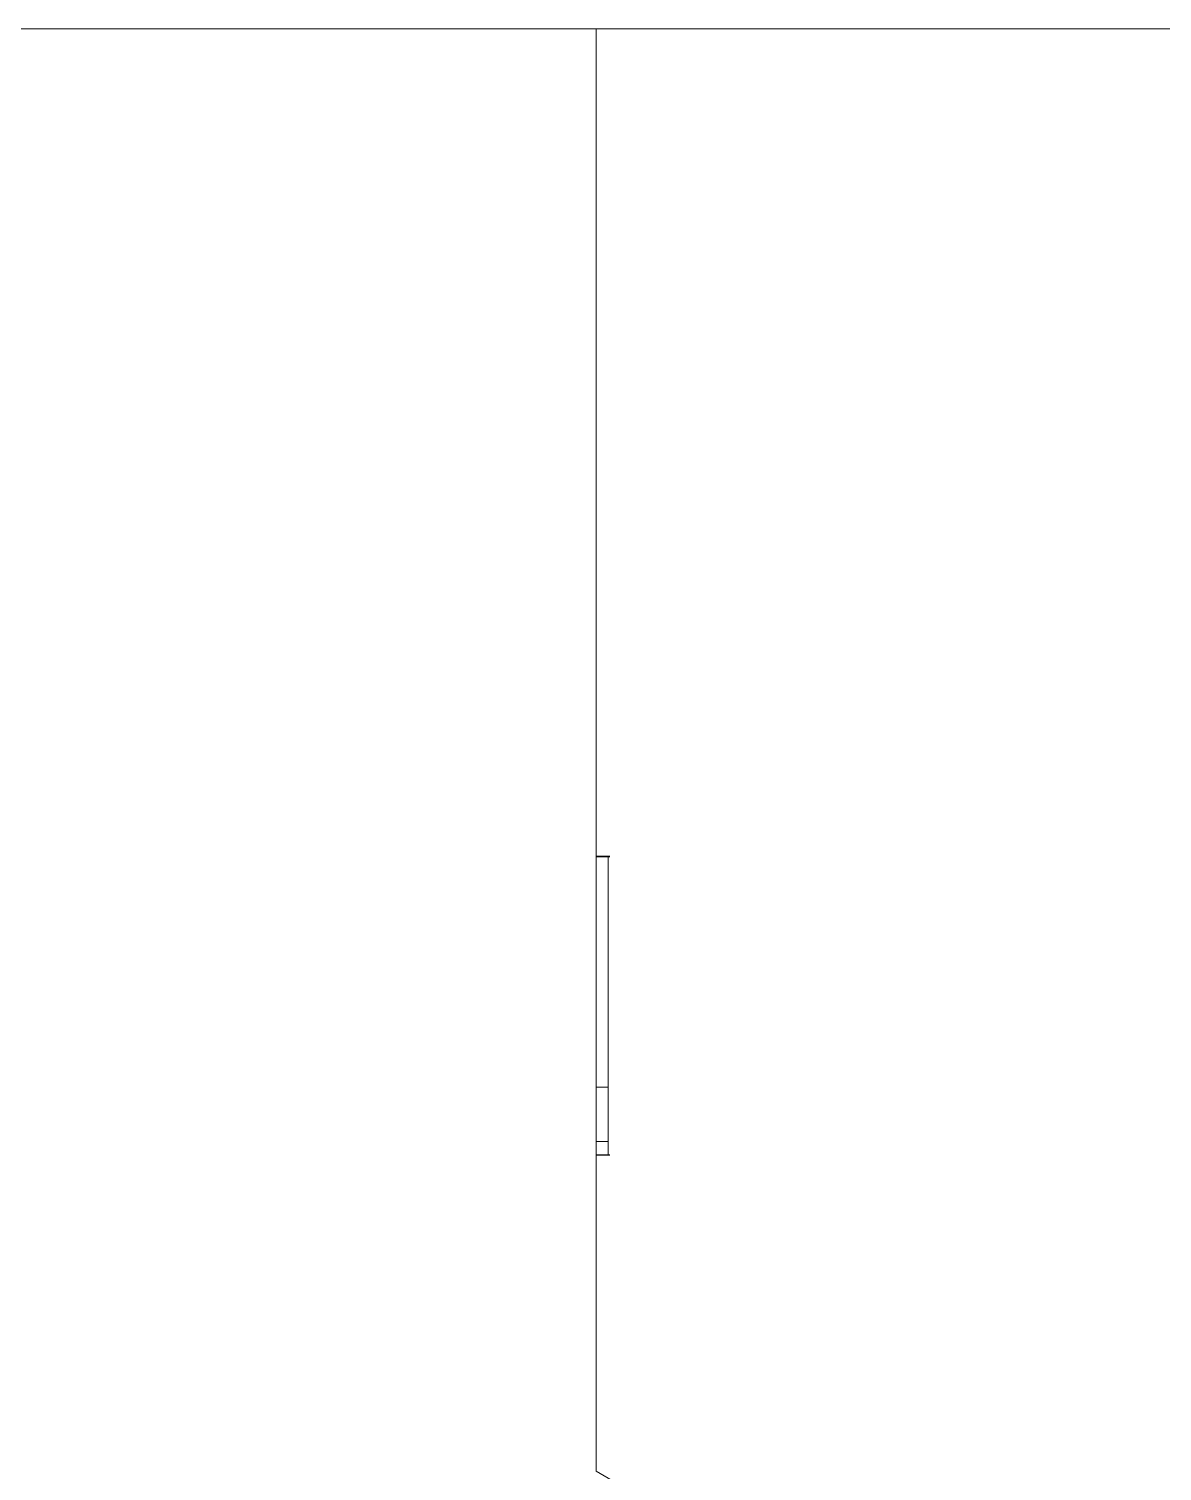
# Model space of a CAD drawing. Header units: millimetres. Extents: x 4137 to 6698, y 1400 to 3585.
# Drawn here: x 5211.15 to 5220.54, y 3360.83 to 3372.78 of the extents above; entities that cross this region are included whole.
import ezdxf

# ---------------------------------------------------------------- set-up
doc = ezdxf.new("R2010")
doc.units = ezdxf.units.MM
doc.layers.add('000-PI-Oprema', color=30, linetype='Continuous', lineweight=5)

msp = doc.modelspace()

# ---------------------------------------------------------------- linework, layer by layer
at = {"layer": '000-PI-Oprema', "color": 0, "linetype": 'ByBlock', "lineweight": 0}
for p, q in [((5215.848, 3372.778), (5210.948, 3372.778)), ((5220.748, 3372.778), (5215.848, 3372.778)), ((5215.96, 3365.928), (5215.848, 3365.928)), ((5215.96, 3365.922), (5215.848, 3365.922)), ((5215.948, 3364.013), (5215.848, 3364.013)), ((5215.948, 3364.013), (5215.948, 3363.563)), ((5215.948, 3363.563), (5215.848, 3363.563)), ((5215.848, 3363.453), (5215.96, 3363.453)), ((5215.848, 3363.45), (5215.96, 3363.45))]:
    msp.add_line(p, q, dxfattribs=at)
for points, knots in [([(5215.848, 3372.778), (5215.848, 3371.693), (5215.848, 3368.088), (5215.848, 3364.106), (5215.848, 3361.208), (5215.848, 3360.834)], [0, 0, 0, 0, 0.272684, 0.906013, 1, 1, 1, 1]), ([(5215.848, 3372.778), (5215.848, 3371.693), (5215.848, 3368.088), (5215.848, 3364.106), (5215.848, 3361.208), (5215.848, 3360.834)], [0, 0, 0, 0, 0.272684, 0.906013, 1, 1, 1, 1]), ([(5215.948, 3365.928), (5215.948, 3365.928), (5215.948, 3365.916), (5215.948, 3365.866), (5215.948, 3365.774), (5215.948, 3365.632), (5215.948, 3365.422), (5215.948, 3365.194), (5215.948, 3364.97), (5215.948, 3364.775), (5215.948, 3364.643), (5215.948, 3364.549), (5215.948, 3364.46), (5215.948, 3364.374), (5215.948, 3364.288), (5215.948, 3364.208), (5215.948, 3364.111), (5215.948, 3364.021), (5215.948, 3363.96), (5215.948, 3363.925), (5215.948, 3363.904), (5215.948, 3363.893), (5215.948, 3363.889), (5215.948, 3363.9), (5215.948, 3363.941), (5215.948, 3363.984), (5215.948, 3364.009)], [0, 0, 0, 0, 0.054923, 0.109157, 0.158857, 0.213508, 0.264907, 0.320314, 0.369873, 0.418461, 0.471704, 0.5026, 0.551052, 0.617218, 0.660884, 0.691286, 0.712023, 0.730248, 0.751802, 0.781189, 0.80362, 0.828627, 0.856379, 0.904145, 0.9524, 1, 1, 1, 1]), ([(5215.948, 3363.563), (5215.948, 3363.539), (5215.948, 3363.498), (5215.948, 3363.459), (5215.948, 3363.45), (5215.948, 3363.45), (5215.948, 3363.45)], [0, 0, 0, 0, 0.351048, 0.67786, 0.983317, 1, 1, 1, 1])]:
    msp.add_open_spline(points, degree=3, knots=knots, dxfattribs=at)
msp.add_open_spline([(5220.126, 3358.364), (5218.7, 3359.187), (5217.274, 3360.011), (5215.848, 3360.834)], degree=3, dxfattribs=at)

doc.saveas('drawing.dxf')
